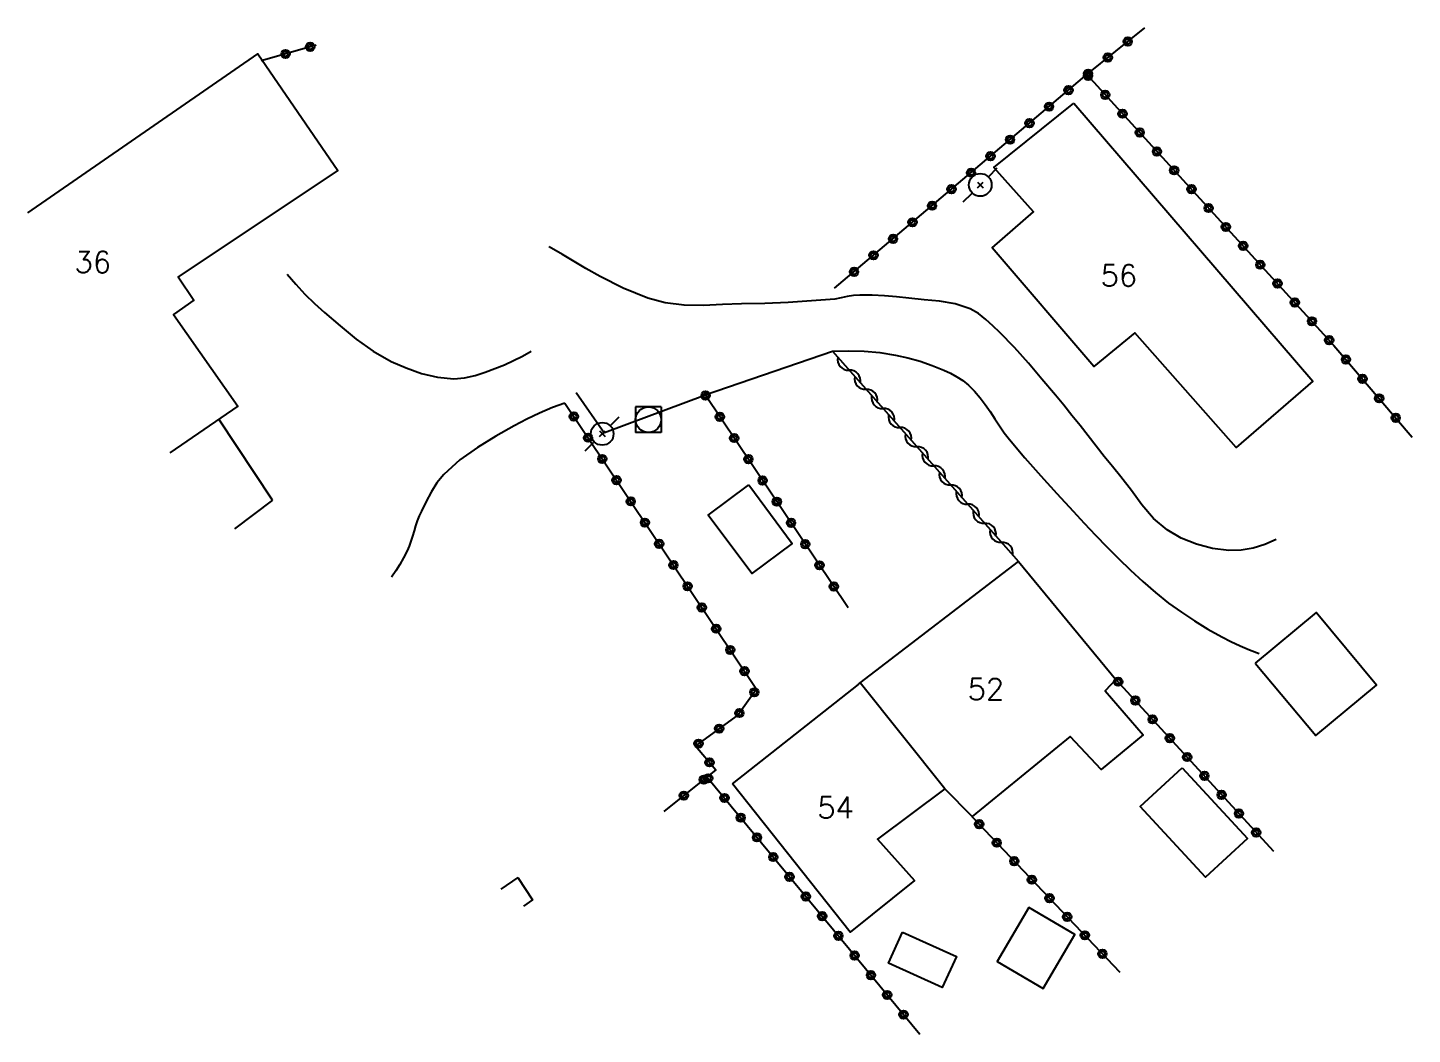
# Model space of a CAD drawing. Header units: millimetres. Extents: x 75126 to 76000, y 157000 to 157993.
# Drawn here: x 75529.7 to 75610.9, y 157297 to 157356.1 of the extents above; entities that cross this region are included whole.
import ezdxf
from ezdxf.enums import TextEntityAlignment as Align

# ---------------------------------------------------------------- set-up
doc = ezdxf.new("R2010")
doc.units = ezdxf.units.MM
doc.layers.get('0').update_dxf_attribs({"linetype": 'CONTINUOUS'})
for name, color, linetype in [('W0008', 7, 'CONTINUOUS'), ('W0014', 7, 'CONTINUOUS'), ('W0017', 7, 'CONTINUOUS'), ('W0101', 7, 'CONTINUOUS'), ('W0104', 1, 'CONTINUOUS'), ('W0310', 3, 'CONTINUOUS'), ('W0323', 7, 'CONTINUOUS'), ('W0420', 7, 'CONTINUOUS'), ('W0473', 7, 'CONTINUOUS'), ('W0991', 7, 'CONTINUOUS'), ('W1102', 7, 'CONTINUOUS')]:
    doc.layers.add(name, color=color, linetype=linetype)
doc.styles.get("Standard").update_dxf_attribs({"font": 'romans.shx', "width": 0.85})

# ---------------------------------------------------------------- blocks, each defined once
blk = doc.blocks.new('T473')
for p, q in [((0.500001, 0.500001), (1.000002, 1.000002)), ((-0.166667, 0.166667), (0.166667, -0.166667)), ((-0.166667, -0.166667), (0.166667, 0.166667)), ((-1.000002, -1.000002), (-0.500001, -0.500001))]:
    blk.add_line(p, q)
blk.add_ellipse((0, 0), major_axis=(0.471405, 0.471405), ratio=1, start_param=5.497787144, end_param=11.780972451)
blk = doc.blocks.new('T420')
for p, q in [((0.75, 0.75), (-0.75, 0.75)), ((-0.75, 0.75), (-0.75, -0.75)), ((0.75, 0.75), (0.75, -0.75)), ((0.75, -0.75), (-0.75, -0.75))]:
    blk.add_line(p, q)
blk.add_ellipse((0, 0), major_axis=(-0.53, 0.53), ratio=1, start_param=3.926991, end_param=10.210176)
blk = doc.blocks.new('t310o')
at = {"color": 0, "linetype": 'Continuous'}
for centre, start, end in [((-0.5, 0.375), 216.8699, 323.1304), ((0.5, -0.375), 36.8699, 143.1303)]:
    blk.add_arc(centre, 0.625, start, end, dxfattribs=at)
blk = doc.blocks.new('t323o')
at = {"color": 0, "linetype": 'Continuous'}
for radius in [0.25, 0.15]:
    blk.add_circle((0, 0), radius, dxfattribs=at)

msp = doc.modelspace()

# ---------------------------------------------------------------- linework, layer by layer
at = {"layer": 'W0008'}
for points in [[(75577.057, 157340.131), (75575.688, 157340.029), (75574.318, 157339.949), (75572.947, 157339.891), (75571.575, 157339.856), (75570.465, 157339.817), (75569.345, 157339.768), (75568.218, 157339.781), (75567.101, 157339.924), (75566.074, 157340.187), (75564.63, 157340.778), (75563.283, 157341.463), (75562.446, 157341.936), (75561.075, 157342.753), (75560.291, 157343.206), (75560.291, 157343.206), (75560.291, 157343.206)], [(75569.435, 157334.521), (75576.908, 157337.075)], [(75563.538, 157332.307), (75569.452, 157334.527)]]:
    msp.add_lwpolyline(points, dxfattribs=at)
at = {"layer": 'W0014'}
msp.add_lwpolyline([(75561.868, 157334.665), (75563.539, 157332.276)], dxfattribs=at)
at = {"layer": 'W0017'}
for points in [[(75544.901, 157341.611), (75545.416, 157341.013), (75545.954, 157340.438), (75546.517, 157339.884), (75547.101, 157339.355), (75548.017, 157338.566), (75548.957, 157337.795), (75549.95, 157337.086), (75551.015, 157336.485), (75551.885, 157336.096), (75552.788, 157335.774), (75553.726, 157335.552), (75554.689, 157335.465), (75555.319, 157335.514), (75555.933, 157335.66), (75556.525, 157335.859), (75557.105, 157336.07), (75557.655, 157336.285), (75558.194, 157336.527), (75558.72, 157336.796), (75559.231, 157337.091)], [(75602.954, 157326.032), (75602.298, 157325.727), (75601.606, 157325.516), (75600.892, 157325.401), (75600.169, 157325.385), (75599.21, 157325.498), (75598.276, 157325.744), (75597.385, 157326.112), (75596.551, 157326.594), (75595.747, 157327.266), (75595.068, 157328.069), (75594.458, 157328.909), (75593.836, 157329.713), (75593.348, 157330.305), (75592.867, 157330.902), (75592.391, 157331.503), (75591.918, 157332.107), (75591.444, 157332.709), (75590.968, 157333.31), (75590.485, 157333.906), (75589.995, 157334.496), (75589.207, 157335.439), (75588.415, 157336.383), (75587.597, 157337.305), (75586.73, 157338.182), (75586.333, 157338.564), (75585.924, 157338.944), (75585.48, 157339.292), (75584.988, 157339.568), (75584.111, 157339.864), (75583.199, 157340.019), (75582.287, 157340.102), (75581.389, 157340.189), (75580.675, 157340.271), (75579.958, 157340.34), (75579.237, 157340.379), (75578.515, 157340.371), (75578.146, 157340.342), (75577.779, 157340.292), (75577.416, 157340.222), (75577.057, 157340.131)], [(75576.908, 157337.073), (75577.838, 157337.105), (75578.769, 157337.08), (75579.696, 157336.997), (75580.616, 157336.857), (75581.345, 157336.699), (75582.062, 157336.497), (75582.765, 157336.251), (75583.453, 157335.964), (75583.835, 157335.783), (75584.209, 157335.583), (75584.568, 157335.354), (75584.901, 157335.087), (75585.258, 157334.732), (75585.584, 157334.348), (75585.883, 157333.945), (75586.164, 157333.531), (75586.434, 157333.114), (75586.707, 157332.699), (75586.991, 157332.291), (75587.295, 157331.897), (75588.203, 157330.817), (75589.136, 157329.76), (75590.085, 157328.717), (75591.041, 157327.68), (75591.693, 157326.977), (75592.351, 157326.277), (75593.018, 157325.588), (75593.701, 157324.913), (75594.411, 157324.233), (75595.13, 157323.562), (75595.87, 157322.911), (75596.639, 157322.296), (75597.389, 157321.754), (75598.161, 157321.243), (75598.952, 157320.763), (75599.759, 157320.31), (75600.293, 157320.034), (75600.837, 157319.778), (75601.39, 157319.542), (75601.951, 157319.326)], [(75561.206, 157334.033), (75560.488, 157333.772), (75559.721, 157333.451), (75558.969, 157333.095), (75558.235, 157332.704), (75557.147, 157332.085), (75556.07, 157331.431), (75555.039, 157330.694), (75554.104, 157329.836), (75553.7, 157329.346), (75553.358, 157328.813), (75553.06, 157328.257), (75552.783, 157327.695), (75552.657, 157327.41), (75552.548, 157327.118), (75552.45, 157326.823), (75552.36, 157326.525), (75552.269, 157326.228), (75552.173, 157325.932), (75552.066, 157325.64), (75551.943, 157325.354), (75551.744, 157324.953), (75551.526, 157324.562), (75551.291, 157324.182), (75551.038, 157323.813)]]:
    msp.add_lwpolyline(points, dxfattribs=at)
at = {"layer": 'W0101'}
for points in [[(75529.679, 157345.211), (75543.186, 157354.536), (75547.873, 157347.689), (75538.512, 157341.44), (75539.436, 157340.083), (75538.23, 157339.241), (75542.016, 157333.852), (75538.031, 157331.113)], [(75578.533, 157317.601), (75587.825, 157324.732), (75593.553, 157317.81), (75592.927, 157317.142), (75595.154, 157314.563), (75592.692, 157312.524), (75590.87, 157314.463), (75585.104, 157309.754), (75583.508, 157311.38)], [(75571.036, 157311.686), (75578.437, 157317.519), (75578.467, 157317.55), (75578.533, 157317.601)], [(75583.508, 157311.38), (75579.565, 157308.426), (75581.735, 157305.999), (75577.949, 157302.966), (75571.036, 157311.686)]]:
    msp.add_lwpolyline(points, dxfattribs=at)
msp.add_lwpolyline([(75591.071, 157351.639), (75605.102, 157335.324), (75600.616, 157331.418), (75594.662, 157338.158), (75592.26, 157336.173), (75586.295, 157343.144), (75588.713, 157345.257), (75586.392, 157347.866)], close=True, dxfattribs=at)
at = {"layer": 'W0104'}
for points in [[(75544.039, 157328.344), (75540.899, 157333.084)], [(75544.039, 157328.344), (75541.811, 157326.645)], [(75558.449, 157306.175), (75557.445, 157305.496)], [(75558.449, 157306.175), (75559.307, 157304.875), (75558.785, 157304.508)]]:
    msp.add_lwpolyline(points, dxfattribs=at)
for points in [[(75572.003, 157329.228), (75574.554, 157325.796), (75572.175, 157324.027), (75569.624, 157327.459)], [(75601.728, 157318.772), (75605.274, 157314.51), (75608.84, 157317.477), (75605.294, 157321.739)], [(75597.445, 157312.617), (75601.268, 157308.467), (75598.805, 157306.198), (75594.982, 157310.348)], [(75588.44, 157304.42), (75586.577, 157301.243), (75589.284, 157299.655), (75591.147, 157302.832)], [(75581.021, 157302.978), (75584.184, 157301.54), (75583.355, 157299.717), (75580.192, 157301.155)]]:
    msp.add_lwpolyline(points, close=True, dxfattribs=at)
at = {"layer": 'W0310'}
msp.add_lwpolyline([(75576.908, 157337.075), (75587.825, 157324.732)], dxfattribs=at)
at = {"layer": 'W0323'}
for points in [[(75577.035, 157340.772), (75591.842, 157353.32), (75595.239, 157356.075)], [(75546.612, 157355.048), (75543.377, 157354.121)], [(75591.842, 157353.32), (75606.345, 157337.423), (75610.945, 157332.03)], [(75577.825, 157322.018), (75569.44, 157334.521)], [(75561.206, 157334.033), (75572.46, 157317.239), (75571.369, 157315.722), (75568.869, 157313.908), (75570.073, 157312.498), (75567.016, 157310.049)], [(75593.553, 157317.81), (75602.795, 157307.722)], [(75569.565, 157312.069), (75582.037, 157296.975)], [(75585.099, 157309.754), (75593.787, 157300.615)]]:
    msp.add_lwpolyline(points, dxfattribs=at)
at = {"layer": 'W1102'}
msp.add_lwpolyline([(75583.508, 157311.38), (75578.533, 157317.601)], dxfattribs=at)

# ---------------------------------------------------------------- block references
at = {"layer": 'W0310', "rotation": 311.4917605593233}
for p in [(75577.887, 157335.968), (75578.881, 157334.844), (75579.875, 157333.721), (75580.869, 157332.597), (75581.862, 157331.473), (75582.856, 157330.35), (75583.85, 157329.226), (75584.844, 157328.103), (75585.837, 157326.979), (75586.831, 157325.856)]:
    msp.add_blockref('t310o', p, dxfattribs=at)
at = {"layer": 'W0323'}
for p, rotation in [((75594.243, 157355.267), 39.04234424187555), ((75544.819, 157354.534), 195.9859851400722), ((75546.261, 157354.947), 195.9859851400722), ((75593.078, 157354.322), 39.04234424187555), ((75591.913, 157353.377), 39.04234424187555), ((75591.914, 157353.241), 312.3745261210428), ((75590.767, 157352.409), 40.27917598363464), ((75592.925, 157352.133), 312.3745261210428), ((75589.623, 157351.439), 40.27917598363464), ((75593.936, 157351.025), 312.3745261210428), ((75588.479, 157350.47), 40.27917598363464), ((75587.334, 157349.5), 40.27917598363464), ((75594.947, 157349.917), 312.3745261210428), ((75586.19, 157348.53), 40.27917598363464), ((75595.958, 157348.809), 312.3745261210428), ((75585.045, 157347.56), 40.27917598363464), ((75596.969, 157347.7), 312.3745261210428), ((75583.901, 157346.591), 40.27917598363464), ((75597.98, 157346.592), 312.3745261210428), ((75582.757, 157345.621), 40.27917598363464), ((75598.991, 157345.484), 312.3745261210428), ((75581.612, 157344.651), 40.27917598363464), ((75580.468, 157343.681), 40.27917598363464), ((75600.002, 157344.376), 312.3745261210428), ((75601.013, 157343.268), 312.3745261210428), ((75579.324, 157342.712), 40.27917598363464), ((75602.024, 157342.16), 312.3745261210428), ((75578.179, 157341.742), 40.27917598363464), ((75603.035, 157341.052), 312.3745261210428), ((75604.046, 157339.943), 312.3745261210428), ((75605.057, 157338.835), 312.3745261210428), ((75606.067, 157337.727), 312.3745261210428), ((75607.051, 157336.595), 310.4624338922186), ((75608.025, 157335.454), 310.4624338922186), ((75569.47, 157334.476), 123.8473484210488), ((75608.998, 157334.313), 310.4624338922186), ((75561.732, 157333.248), 303.8270862452285), ((75570.306, 157333.23), 123.8473484210488), ((75609.971, 157333.171), 310.4624338922186), ((75562.567, 157332.002), 303.8270862452285), ((75571.141, 157331.984), 123.8473484210488), ((75563.402, 157330.756), 303.8270862452285), ((75571.977, 157330.739), 123.8473484210488), ((75564.237, 157329.51), 303.8270862452285), ((75572.812, 157329.493), 123.8473484210488), ((75565.072, 157328.264), 303.8270862452285), ((75573.648, 157328.247), 123.8473484210488), ((75565.907, 157327.018), 303.8270862452285), ((75574.483, 157327.001), 123.8473484210488), ((75566.742, 157325.772), 303.8270862452285), ((75575.319, 157325.755), 123.8473484210488), ((75567.577, 157324.526), 303.8270862452285), ((75576.154, 157324.51), 123.8473484210488), ((75568.412, 157323.28), 303.8270862452285), ((75576.99, 157323.264), 123.8473484210488), ((75569.247, 157322.034), 303.8270862452285), ((75570.082, 157320.787), 303.8270862452285), ((75570.917, 157319.541), 303.8270862452285), ((75571.752, 157318.295), 303.8270862452285), ((75593.676, 157317.676), 312.4931970177736), ((75572.327, 157317.054), 234.2769688334151), ((75594.689, 157316.57), 312.4931970177736), ((75571.451, 157315.836), 234.2769688334151), ((75595.702, 157315.464), 312.4931970177736), ((75570.268, 157314.923), 215.9646388141206), ((75569.054, 157314.042), 215.9646388141206), ((75596.716, 157314.358), 312.4931970177736), ((75569.694, 157312.941), 310.4940369636697), ((75597.729, 157313.252), 312.4931970177736), ((75569.616, 157312.007), 309.5659597607778), ((75598.742, 157312.146), 312.4931970177736), ((75569.357, 157311.925), 218.6986435517444), ((75568.187, 157310.987), 218.6986435517444), ((75570.572, 157310.851), 309.5659597607778), ((75599.755, 157311.04), 312.4931970177736), ((75571.527, 157309.694), 309.5659597607778), ((75600.769, 157309.934), 312.4931970177736), ((75585.519, 157309.312), 313.5497311302621), ((75601.782, 157308.828), 312.4931970177736), ((75572.483, 157308.538), 309.5659597607778), ((75586.552, 157308.225), 313.5497311302621), ((75573.438, 157307.382), 309.5659597607778), ((75587.586, 157307.138), 313.5497311302621), ((75574.394, 157306.225), 309.5659597607778), ((75588.619, 157306.051), 313.5497311302621), ((75575.349, 157305.069), 309.5659597607778), ((75589.653, 157304.964), 313.5497311302621), ((75576.304, 157303.913), 309.5659597607778), ((75590.686, 157303.876), 313.5497311302621), ((75577.26, 157302.756), 309.5659597607778), ((75591.72, 157302.789), 313.5497311302621), ((75578.215, 157301.6), 309.5659597607778), ((75592.753, 157301.702), 313.5497311302621), ((75579.171, 157300.444), 309.5659597607778), ((75580.126, 157299.287), 309.5659597607778), ((75581.082, 157298.131), 309.5659597607778)]:
    msp.add_blockref('t323o', p, dxfattribs=dict(at, rotation=rotation))
at = {"layer": 'W0420'}
msp.add_blockref('T420', (75566.108, 157333.062), dxfattribs=at)
at = {"layer": 'W0473'}
for p in [(75585.585, 157346.847), (75563.397, 157332.23)]:
    msp.add_blockref('T473', p, dxfattribs=at)

# ---------------------------------------------------------------- texts
at = {"layer": 'W0991'}
for s, p in [('36', (75533.499, 157342.315)), ('56', (75593.722, 157341.528)), ('52', (75585.92, 157317.243)), ('54', (75577.096, 157310.283))]:
    msp.add_text(s, height=1.25, dxfattribs=at).set_placement(p, align=Align.MIDDLE_CENTER)

doc.saveas('drawing.dxf')
